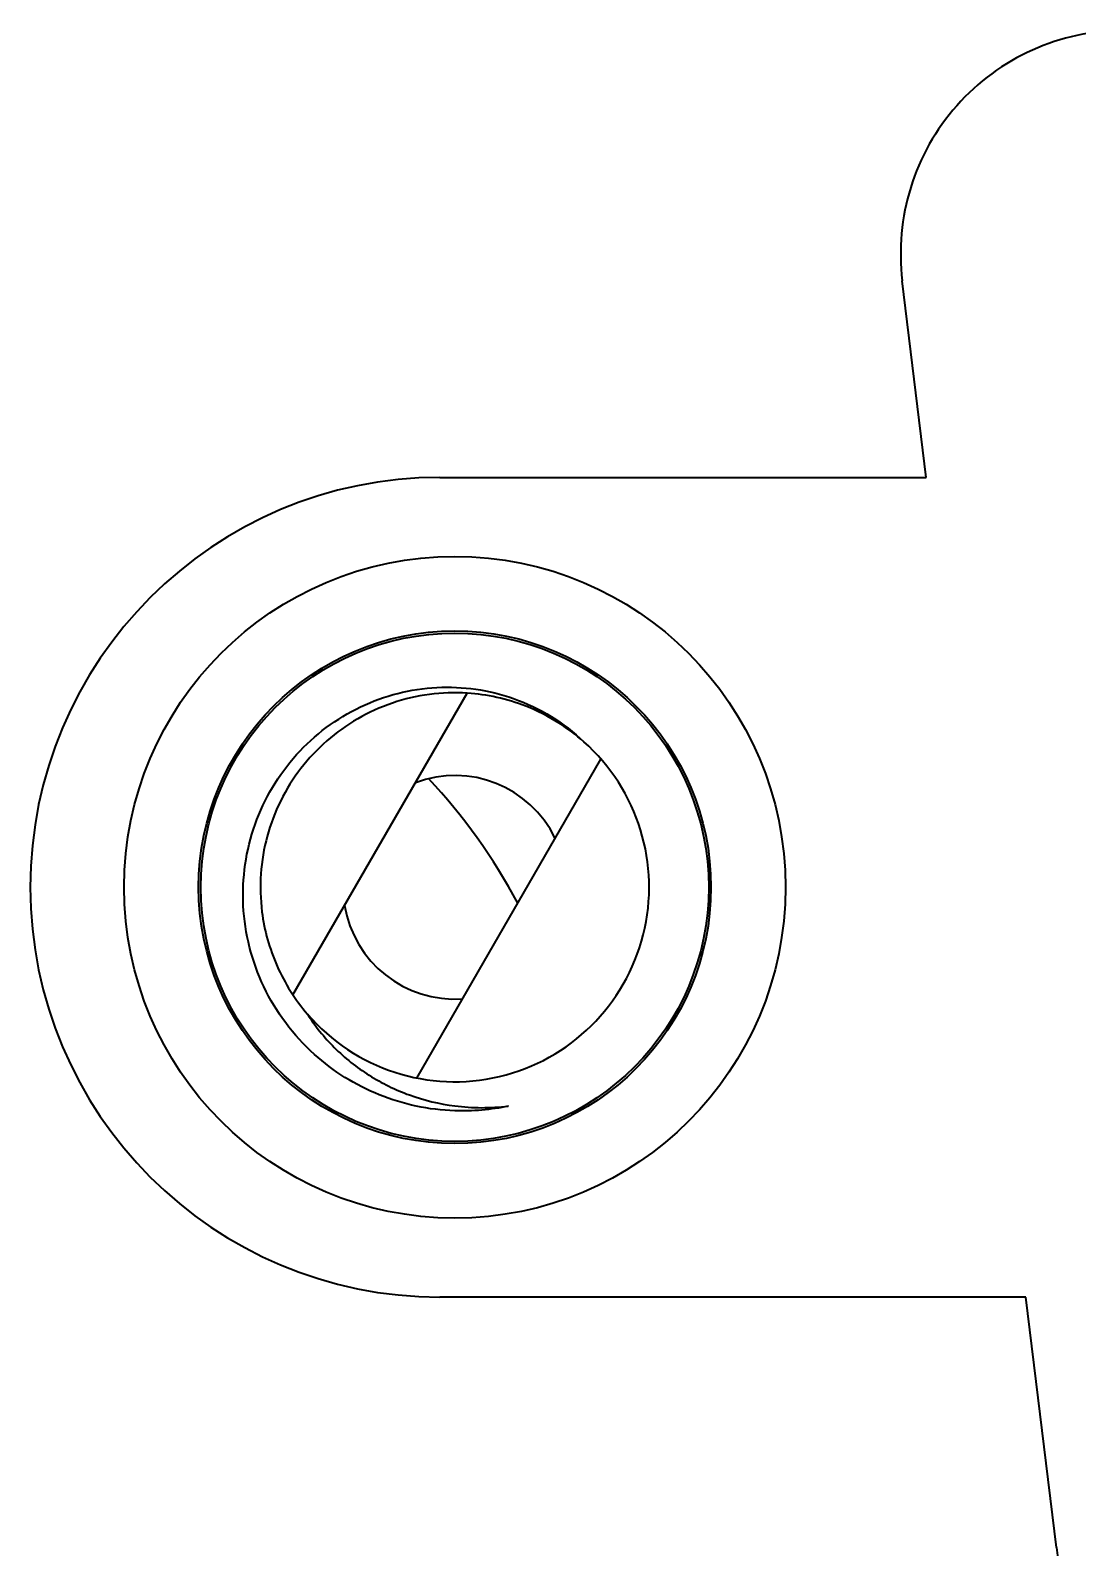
# Model space of a CAD drawing. Header units: millimetres. Extents: x 0 to 1682, y 0 to 1188.
# Drawn here: x 1333.76 to 1340.79, y 386.67 to 396.85 of the extents above; entities that cross this region are included whole.
import ezdxf

# ---------------------------------------------------------------- set-up
doc = ezdxf.new("R2010")
doc.units = ezdxf.units.MM
doc.header["$LTSCALE"] = 2
doc.layers.add('가시적인 것(ISO)', color=3, linetype='Continuous', lineweight=40)

msp = doc.modelspace()

# ---------------------------------------------------------------- linework, layer by layer
at = {"layer": '가시적인 것(ISO)'}
for p, q in [((1339.7711, 393.8492), (1339.6106, 395.1679)), ((1336.5059, 393.8492), (1339.7711, 393.8492)), ((1335.5191, 390.3768), (1336.6881, 392.4016)), ((1336.3518, 389.8191), (1337.5874, 391.9592)), ((1340.4407, 388.3492), (1336.5059, 388.3492)), ((1340.6453, 386.6679), (1340.4407, 388.3492))]:
    msp.add_line(p, q, dxfattribs=at)
for radius in [2.22, 1.72, 1.705]:
    msp.add_circle((1336.6059, 391.0992), radius, dxfattribs=at)
for centre, radius, start, end in [((1341.0996, 395.3492), 1.5, 90, 186.94098), ((1336.5059, 391.0992), 2.75, 90, 270), ((1336.6059, 391.0992), 1.305, 220.72223, 48.46127), ((1336.6059, 391.0992), 0.75, 25.9442, 110.65417), ((1333.5059, 389.0992), 4, 28.25298, 43.02246), ((1336.6059, 391.0992), 0.75, 189.34583, 274.0558), ((1342.1343, 386.8492), 1.5, 186.94098, 270)]:
    msp.add_arc(centre, radius, start, end, dxfattribs=at)
for points, knots in [([(1336.6059, 389.5991), (1336.4313, 389.6049), (1336.2597, 389.6413), (1335.9381, 389.7709), (1335.7912, 389.8627), (1335.5211, 390.1061), (1335.4059, 390.2604), (1335.2425, 390.6032), (1335.1958, 390.7873), (1335.1764, 391.1612), (1335.2034, 391.3466), (1335.3268, 391.6945), (1335.4213, 391.8532), (1335.665, 392.1235), (1335.8109, 392.2323), (1336.1345, 392.3865), (1336.3083, 392.4306), (1336.6608, 392.449), (1336.8356, 392.4237), (1337.0888, 392.3342), (1337.1734, 392.2937), (1337.3315, 392.1962), (1337.4047, 392.1397), (1337.4713, 392.076)], [-0.53496702, -0.53496702, -0.53496702, -0.53496702, -0.48447955, -0.48447955, -0.4343907, -0.4343907, -0.37862364, -0.37862364, -0.32340566, -0.32340566, -0.2687436, -0.2687436, -0.21462298, -0.21462298, -0.16107245, -0.16107245, -0.10811126, -0.10811126, -0.05576209, -0.05576209, -0.02766782, -0.02766782, -0.000001, -0.000001, -0.000001, -0.000001]), ([(1337.4713, 392.076), (1337.4198, 392.1216), (1337.3648, 392.163), (1337.2356, 392.2453), (1337.1603, 392.2836), (1336.9564, 392.3634), (1336.8242, 392.3928), (1336.5194, 392.4125), (1336.3484, 392.3899), (1336.0248, 392.2801), (1335.8752, 392.1939), (1335.6179, 391.9688), (1335.5127, 391.832), (1335.3609, 391.526), (1335.3158, 391.3597), (1335.2981, 391.1045), (1335.3006, 391.0193), (1335.3272, 390.809), (1335.3615, 390.6861), (1335.4387, 390.5121), (1335.4686, 390.456), (1335.5368, 390.3481), (1335.575, 390.2964), (1335.6168, 390.2478)], [-0.39394734, -0.39394734, -0.39394734, -0.39394734, -0.37326609, -0.37326609, -0.34792526, -0.34792526, -0.30746675, -0.30746675, -0.25612465, -0.25612465, -0.20474635, -0.20474635, -0.15337787, -0.15337787, -0.10207468, -0.10207468, -0.07651294, -0.07651294, -0.03836928, -0.03836928, -0.01928415, -0.01928415, -0.00000204, -0.00000204, -0.00000204, -0.00000204]), ([(1335.6168, 390.2478), (1335.6683, 390.1671), (1335.7286, 390.0921), (1335.8677, 389.9533), (1335.946, 389.8912), (1336.1158, 389.784), (1336.2065, 389.7397), (1336.4002, 389.6699), (1336.5028, 389.6455), (1336.6059, 389.6322)], [-0.12071845, -0.12071845, -0.12071845, -0.12071845, -0.09176981, -0.09176981, -0.06180884, -0.06180884, -0.03144048, -0.03144048, -0.000001, -0.000001, -0.000001, -0.000001]), ([(1336.6059, 389.6322), (1336.6654, 389.6245), (1336.7253, 389.6205), (1336.8454, 389.6199), (1336.9054, 389.6233), (1336.9651, 389.6303)], [-0.036420014, -0.036420014, -0.036420014, -0.036420014, -0.018266127, -0.018266127, -0.000096723, -0.000096723, -0.000096723, -0.000096723]), ([(1336.9651, 389.6303), (1336.9062, 389.618), (1336.8466, 389.6092), (1336.7265, 389.5987), (1336.6662, 389.5971), (1336.6059, 389.5991)], [-0.036172781, -0.036172781, -0.036172781, -0.036172781, -0.018108435, -0.018108435, -0.000001, -0.000001, -0.000001, -0.000001])]:
    msp.add_open_spline(points, degree=3, knots=knots, dxfattribs=at)
for points in [[(1336.9648, 389.6302), (1336.9645, 389.6302), (1336.9642, 389.6301), (1336.9639, 389.63)], [(1336.9649, 389.6303), (1336.9648, 389.6302), (1336.9646, 389.6302), (1336.9644, 389.6302)], [(1336.9659, 389.6305), (1336.9656, 389.6304), (1336.9654, 389.6304), (1336.9651, 389.6303)]]:
    msp.add_open_spline(points, degree=3, dxfattribs=at)

doc.saveas('drawing.dxf')
